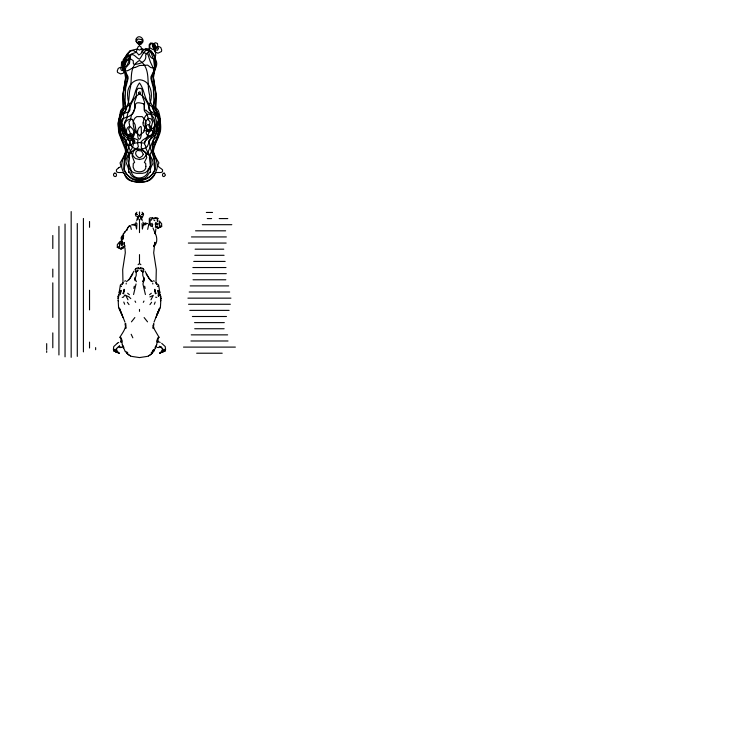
<?xml version="1.0" encoding="UTF-8"?>
<svg xmlns="http://www.w3.org/2000/svg" width="738" height="738" viewBox="0 0 738 738"><rect width="100%" height="100%" fill="white"/><g stroke="black" fill="none" stroke-linecap="round" stroke-linejoin="round"><path stroke-width="1.11" d="M139.491 311.362L139.491 309.425M139.491 254.61L139.491 263.54L140.893 264.674M139.491 232.618L139.491 219.297M139.491 216.049L139.491 211.852M155.81 224.352L155.7 222.369L158.07 224.38L158.209 223.07M135.746 269.019L135.746 271.852L137.849 270.717L137.858 269.739M118.292 298.752L118.006 296.556L119.03 293.992M123.209 237.516L123.311 235.773M124.058 291.547L124.141 289.305L123.624 293.835M155.986 283.337L156.29 269.582L153.689 252.82L154.906 242.258L154.131 245.985L154.925 244.186L153.855 245.939M122.997 283.337L122.692 269.582L125.294 252.82L124.971 247.765M119.39 245.201L119.445 243.974M141.124 269.739L141.124 270.717L143.237 271.852L143.237 269.019M119.399 242.507L119.713 245.902M134.685 279.656L134.814 277.765M118.237 297.146L118.311 296.132M155.866 228.937L155.423 232.701M149.288 218.54L149.307 223.116L148.624 224.684M160.829 300.301L160.386 307.718L156.936 314.609L159.62 308.041L156.069 317.386M121.17 243.06L121.272 241.824M137.932 219.693L138.836 216.123M136.281 271.759L136.189 275.505L134.999 278.798L136.392 281.676M126.161 284.001L126.226 283.309M159.657 222.166L159.574 221.686L159.657 222.885M165.616 349.664L165.247 346.583L161.696 343.318M163.735 351.602L164.731 349.572L164.122 350.928L159.768 353.253L164.408 349.305M157.249 341.131L157.434 339.572M149.943 224.38L150.294 219.361M158.236 339.711L157.6 342.377M121.401 245.173L122.407 241.132M136.945 223.531L136.613 229.075L135.691 225.136L132.905 224.97L135.82 223.642L136.133 222.064M145.414 294.545L142.951 284.001L144.03 280.126M153.126 326.722L153.522 323.917M122.121 245.975L122.462 243.761M157.701 227.95L157.877 226.898M120.58 293.318L121.133 290.421L119.99 293.115L120.322 294.637M129.87 172.729C131.143 178.301 139.62 180.201 145.202 177.876C147.951 176.142 148.218 173.107 150.543 171.917C149.38 169.666 151.742 165.653 153.089 163.199C152.886 156.318 145.561 152.388 145.589 145.46L144.657 144.694L144.657 141.502L150.81 135.94L152.951 135.303C157.351 131.041 156.373 124.814 159.187 119.851C158.172 110.322 143.993 114.713 150.257 102.517C153.117 93.781 150.764 81.106 140.238 79.824L138.744 79.824C130.709 80.756 126.392 89.501 127.785 97.167C127.222 101.549 133.587 111.623 127.028 112.48C116.493 114.805 121.429 124.75 123.44 131.475L126.207 134.353L128.181 134.547L134.436 140.063L134.86 141.622L133.467 143.689C132.72 150.423 125.977 154.814 125.894 161.76C126.788 164.842 129.381 169.159 128.569 171.843M152.692 224.343L152.323 226.566L152.046 223.263M157.139 220.976L157.932 218.365L155.294 217.516L153.91 218.439L152.01 217.784M125.986 327.663L125.866 328.355L125.026 323.705M155.211 227.046L158.163 228.162L161.696 226.455L161.64 223.66L158.965 220.791M160.45 300.458L160.727 298.807M124.713 159.325L125.958 153.938L125.202 149.261L118.67 132.619L118.126 123.357L120.635 110.654L123.163 107.397L123.08 94.279L125.561 77.905L123.873 67.702L124.076 58.791L127.563 53.33L130.93 50.904L133.329 50.433L137.333 53.099L138.735 54.99L141.096 53.56L141.807 51.531L145.654 48.487L148.061 48.856L151.428 51.116L153.91 54.926L154.897 57.398L155.211 65.276L154.879 69.354L153.135 75.691L156.235 94.695L155.367 109.482L158.91 115.054L159.685 118.698C157.849 121.669 162.166 125.303 158.928 128.274L159.168 131.152L157.388 133.818L157.166 136.373L153.347 139.833L152.766 145.903C152.609 152.222 155.736 157.674 158.901 162.904C156.041 166.926 160.377 167.434 162.535 169.795C163.698 175.164 155.294 170.275 154.473 174.177C150.552 180.985 142.111 184.002 134.648 181.769C128.772 180.709 124.335 175.312 122.425 169.888C119.03 161.115 128.006 153.808 126.53 145.054C121.807 137.582 116.742 129.085 118.726 119.962M119.067 293.014L120.368 285.025L121.687 283.853M154.676 291.519L154.869 290.403M136.023 284.001L133.569 294.545M153.956 323.714L153.117 328.364L152.997 327.663M156.908 341.408L157.664 338.004L159.011 337.238L154.399 329.342L153.144 325.375M159.011 337.238L158.218 338.677M150.995 223.734L150.497 225.957L151.474 226.188M159.242 346.971L159.417 346.205M156.539 345.116L155.552 348.216M133.809 288.41L134.316 286.178M116.53 349.84L116.567 351.288L119.205 353.253L113.873 350.818M155.69 347.035L153.928 351.15M136.751 220.514L137.674 216.852L138.32 216.557L135.912 216.077L135.405 214.269L136.908 212.212M123.062 239.204L123.421 235.588L123.79 235.902M124.399 246.326L123.772 247.922L120.82 249.029L117.287 247.322L117.342 244.536L120.017 241.584M162.415 351.288L162.452 349.84M142.074 212.212L143.578 214.269L143.08 216.077L140.663 216.557L141.309 216.852L142.231 220.514M147.674 229.37L148.495 225.671L149.408 224.933M138.172 216.206L139.39 215.68L140.81 216.206M122.01 239.13L122.711 236.787M151.235 137.259L154.888 125.109L154.214 121.991L152.231 118.495L151.244 113.523C149.011 106.521 146.106 97.268 139.491 93.994C132.895 97.278 129.943 106.521 127.739 113.523L126.752 118.495L124.768 121.991L124.085 125.109L127.748 137.259L131.724 146.641C136.023 150.183 142.96 150.183 147.259 146.641L151.235 137.268M124.75 159.768L124.344 161.078L124.962 164.675L123.883 169.777L125.884 172.646A34.492 34.492 0 0 0 126.263 173.753C132.462 181.935 146.511 181.926 152.711 173.753A34.502 34.502 0 0 0 153.089 172.646C158.845 165.46 151.272 156.982 153.781 149.261C155.137 142.951 158.836 137.443 160.423 131.355C161.723 122.563 158.725 113.689 154.122 106.198L153.356 88.191L150.856 78.329L151.022 76.586L153.569 71.448L153.449 68.468L150.395 62.01L147.803 54.049L142.84 52.343L141.004 46.955L139.491 45.756L137.978 46.955L136.143 52.343L131.17 54.049L128.587 62.01L125.534 68.468L125.414 71.448L127.96 76.586L128.126 78.329L125.626 88.191L124.86 106.198L121.881 111.004L118.836 120.146M139.667 212.922L139.491 213.466L139.316 212.922M122.323 284.619L122.969 282.645M159.27 225.293L159.666 224.103M160.533 300.929L160.912 299.812M156.585 315.624L154.039 322.119M133.938 271.197L128.919 279.886M154.316 304.296L155.192 302.045M156.954 315.2L158.808 310.781L156.936 314.609M123.44 236.935L122.25 239.859L123.283 233.743M119.187 292.377L119.962 290.486M159.832 295.883L159.952 293.992M151.281 220.265L152.203 218.024L152.941 218.254M116.373 349.766L117.038 348.594M116.355 348.271L116.309 350.439L119.205 353.253L113.753 350.781M120.718 243.143L120.912 244.333M143.301 302.34L143.975 301.058M152.6 351.187L153.522 349.452M123.966 233.586L129.076 226.215M120.764 338.677L119.962 337.238C122.351 332.893 126.235 328.65 125.718 323.345M120.534 341.906L121.069 341.473L120.737 339.711M132.785 273.973L129.814 278.687L126.512 281.731M150.958 299.812L153.264 295.366L149.915 296.916M134.962 269.794L135.967 268.383M124.999 294.886L123.347 297.202L122.204 297.386M149.934 304.619L151.622 302.276M147.591 223.549L144.989 223.171L143.513 224.675M150.543 171.88L150.174 172.351L150.441 171.862M117.296 347.699L119.556 346.196M131.447 321.851L134.851 317.561M155.238 347.091L156.825 344.563L156.89 342.137L157.609 341.436L158.439 341.906M151.207 354.074L153.698 351.445M155.22 347.616L155.607 347.137M162.425 352.017L165.229 350.781M153.605 246.63C157.821 243.171 157.332 237.359 155.063 232.959L155.404 234.02L152.969 227.922M154.159 349.775L151.189 352.875M127.628 227.839L129.501 225.653L130.497 225.782L131.309 229.37M124.353 246.261L121.844 247.691M157.415 286.519L158.273 285.634M117.96 298.567L118.68 297.866M149.574 294.72L151.336 293.235M118.301 346.888L119.491 345.836M124.178 232.415L125.386 231.372M140.94 267.396L139.491 268.65L136.521 268.125M138.089 264.674L139.491 263.54M150.598 354.563L152.323 353.17M122.573 293.355L123.652 292.488M158.19 227.968L159.131 227.249M160.247 226.898L161.696 226.455M143.947 280.689L142.591 281.676L143.984 278.798L142.794 275.505L142.702 271.759M123.301 235.099L121.798 236.178L121.05 238.014L121.622 239.564M117.277 343.318L113.735 346.583L113.366 349.664M143.301 213.328L141.539 214.527L143.578 214.269M118.643 167.747L116.438 169.795C115.349 175.34 124.159 169.971 124.731 174.583C126.576 182.194 135.691 182.037 141.89 181.603C149.002 182.923 154.26 177.452 156.069 171.198C160.552 162.129 151.179 154.141 152.443 145.054C160.736 134.916 162.378 122.72 158.347 110.654L155.819 107.397L155.903 94.279L153.421 77.905L154.888 69.566L153.569 59.261L150.829 52.25L149.224 50.221L149.205 44.686L150.515 43.57L152.019 43.634C153.292 48.579 158.393 53.985 153.974 59.049C150.404 58.514 148.043 53.717 149.242 50.221L143.956 49.547L141.788 48.551L139.547 50.11L137.12 49.012L129.713 50.821L126.06 57.324L124.095 69.566L125.488 72.97L125.728 78.44L122.748 94.695L123.606 109.482L120.073 115.054L119.288 118.689C121.226 121.659 116.779 125.294 120.054 128.274C118.993 131.447 122.093 133.264 121.816 136.373C128.91 141.816 128.836 152.517 135.543 158.55L139.491 159.528L143.44 158.55L147.074 154.067L156.456 133.08L157.037 130.008L156.225 125.082L156.954 122.563L155.386 117.674L155.367 113.966L151.982 106.798C143.836 100.885 145.045 90.064 139.491 82.942C133.965 90.054 135.1 100.894 126.991 106.798L125.663 110.765L123.606 113.966L123.587 117.674L122.028 122.563L122.757 125.082L121.936 130.008L122.711 133.643L125.626 140.072L126.216 145.903C126.456 152.24 123.237 157.664 120.073 162.904L121.032 166.668L118.578 167.803M135.746 271.852L137.849 270.717M141.207 217.987L142.628 217.11M120.22 241.843L121.235 241.197L121.576 238.356L121.752 240.201M164.122 351.389L165.1 350.818M162.738 351.712L159.768 353.253L161.585 351.592L161.945 352.137L164.823 351.279M117.342 343.142L118.763 342.423M119.565 246.464L117.287 247.322M135.441 67.389L139.5 65.516L147.665 65.128L150.81 67.582L153.587 68.034L155.497 66.263C155.801 61.033 155.248 52.416 149.039 50.94L145.635 54.852C147.194 61.798 139.713 64.178 134.15 64.4L133.393 63.772L133.227 60.673L129.879 58.44C124.501 58.634 123.071 65.599 123.458 69.815L125.395 71.069C129.122 71.125 131.641 67.315 135.423 67.398M117.665 247.175L118.191 247.331M158.652 227.59L159.528 227.267M162.203 351.639L164.168 350.937L161.963 351.574M124.602 281.15L125.672 280.781M122.24 248.374L120.792 248.844L119.851 248.116M157.932 218.365L153.458 218.623M131.392 224.915L133.993 224.334L134.98 224.924M164.15 173.135L163.356 173.292C161.973 173.9 162.203 177.249 164.177 176.511L165.478 175.1L164.288 173.153M114.685 173.153L115.626 173.292C117.019 173.91 116.752 177.249 114.787 176.502C113.052 176.17 113.071 173.236 114.824 173.126M121.069 341.473L122.093 342.137L122.157 344.563L123.735 347.091M147.203 356.408L139.491 357.579L131.77 356.408M160.063 226.511L161.318 226.298M119.824 347.58L121.632 347.441M206.345 212.452L212.526 212.452M207.277 218.577L211.594 218.577M219.204 218.577L227.784 218.577M202.313 224.693L231.806 224.693M195.552 230.819L225.643 230.819M191.437 236.935L226.354 236.935M188.338 243.06L226.151 243.06M195.109 249.176L223.771 249.176M194.795 255.302L224.075 255.302M193.716 261.418L225.155 261.418M192.876 267.534L225.994 267.534M192.563 273.66L226.308 273.66M193.033 279.776L225.837 279.776M190.192 285.901L228.679 285.901M189.186 292.017L229.684 292.017M187.913 298.143L230.948 298.143M188.531 304.259L230.339 304.259M189.767 310.375L229.103 310.375M192.387 316.501L226.474 316.501M194.555 322.617L224.315 322.617M194.712 328.742L224.149 328.742M191.243 334.858L227.627 334.858M190.921 340.984L228.024 340.984M183.504 347.1L235.367 347.1M196.668 353.216L222.203 353.216M119.731 346.971L121.309 347.017M149.906 217.848L151.05 217.913M157.342 347.441L159.159 347.58M154.519 218.457L152.508 218.642M135.405 214.269L137.443 214.527L135.681 213.328M115.746 351.906L116.844 352.072L116.235 351.712M114.159 351.279L114.86 351.389L114.242 349.572L114.805 350.928L116.844 352.358M155.635 297.202L156.779 297.396M129.916 172.757L128.809 172.074M157.775 221.169L157.683 221.695M144.989 223.171L145.903 223.411M132.084 119.307L129.205 119.381C122.25 121.512 122.591 133.108 128.818 136.115L131.982 135.524L132.342 136.419L133.827 135.977L135.857 129.722L135.045 124.574L132.065 119.288M155.211 224.195L155.866 224.417M153.31 280.781L154.38 281.15M158.762 341.832L160.22 342.423M142.462 268.125L139.491 268.65L138.043 267.396M160.321 346.445L161.677 347.699L160.321 346.445L160.672 346.888M141.124 270.717L143.237 271.852M155.543 226.326L156.751 226.889M159.417 225.588L161.013 226.326M116.844 351.869L114.851 350.928L116.604 351.934M156.142 226.225L157.194 226.732M154.805 220.727L153.873 220.062M118.735 247.774L119.455 248.143M119.962 337.238L121.309 338.004L122.074 341.408M140.146 216.123L141.05 219.693M155.331 292.488L156.41 293.355M127.637 293.226L129.408 294.72M125.276 351.445L128.375 354.563M126.659 353.17L127.766 354.074M157.286 283.862L158.615 285.025L159.906 293.014M126.659 351.814L127.785 352.875M160.303 297.875L161.022 298.622M130.792 298.632L129.067 296.916L125.718 295.366L128.025 299.812M120.7 285.634L121.558 286.519M152.471 281.731L149.168 278.687L145.045 271.197M116.309 350.439L117.167 351.408L114.565 349.305M123.366 347.137L123.753 347.616M144.122 317.561L147.535 321.851M161.936 348.594L162.609 349.766M151.272 281.501L146.198 273.973M127.351 302.276L129.039 304.619M143.015 268.383L144.021 269.794M125.054 351.15L123.283 347.035M125.137 246.169L124.058 244.416L124.085 242.396L124.547 246.474M122.757 346.27L123.329 347.201L123.135 346.334M157.563 225.044L155.34 223.485L155.423 224.094M120.977 341.62L121.373 342.367M135.008 301.058L135.681 302.34M122.047 314.609L119.353 308.041L122.914 317.386M131.17 334.277L132.84 337.82M162.618 348.281L162.674 350.449L161.64 351.113L163.993 350.615M124.943 322.109L122.388 315.624M123.421 348.216L122.434 345.107M118.624 294.582L119.15 295.883M123.79 302.045L124.667 304.287M122.019 315.2L118.597 307.718L118.154 300.292M126.779 229.297L127.13 230.201M118.071 299.812L118.44 300.929M156.013 282.645L156.65 284.619M160.358 294.582L161.013 298.567M156.963 218.383L157.351 219.693M144.657 286.178L145.174 288.41M122.397 244.398L122.102 241.76M142.84 222.046L144.067 224.417L143.218 224.38L146.059 224.463L143.301 225.136L142.369 229.075L142.037 223.531M124.113 290.403L124.307 291.519M121.106 247.774L121.281 248.826M155.534 225.321L155.709 226.465M134.953 280.126L135.036 280.689M125.46 323.917L125.847 326.722M121.539 339.572L121.724 341.131M155.349 293.835L154.832 289.305L154.925 291.547M152.757 283.309L152.821 284.001M160.663 296.132L160.736 297.156M144.168 277.765L144.297 279.656M159.537 223.097L159.583 224.324M95.645 347.598L95.645 349.72M89.529 221.52L89.529 227.295M89.529 290.246L89.529 309.886M89.529 342.118L89.529 347.995M83.412 218.457L83.412 351.878M77.287 223.503L77.287 356.399M71.171 211.566L71.171 357.349M65.045 224.02L65.045 356.823M58.929 226.391L58.929 354.969M52.804 235.496L52.804 248.531M52.804 269.075L52.804 277.082M52.804 282.848L52.804 317.432M52.804 332.884L52.804 347.764M46.688 343.631L46.688 349.627M46.688 350.808L46.688 352.395M128.218 156.899C126.558 162.581 131.143 167.12 131.521 172.655C134.279 181.622 149.085 178.411 148.153 169.103C151.631 166.142 151.76 160.985 150.1 157.046C147.997 152.545 139.381 150.174 141.502 145.137L141.096 141.797C144.749 137.434 150.967 136.521 154.177 131.927C155.146 128.477 155.183 124.371 158.024 121.881C160.091 113.56 148.753 115.017 146.05 110.1L144.251 110.349L144.593 102.296L142.692 97.176L142.12 89.538L140.949 88.339L138.034 88.339L136.392 90.931L136.299 97.167L134.399 102.305L134.962 107.951L132.536 113.91L129.215 116.253L122.204 118.947C120.764 121.152 119.704 125.073 122.628 126.604L125.008 133.541L126.05 134.796L137.997 140.036L137.517 142.812L138.375 146.742L136.945 148.366L135.7 148.486C132.665 150.644 129.547 153.504 128.218 156.899M140.847 41.817L140.764 43.219L139.491 43.736L138.218 43.219L138.726 41.346L140.847 41.817M144.002 103.966L144.611 111.318L147.12 114.307L148.587 120.146L150.137 121.918L149.039 126.327L150.441 129.058L144.5 143.172L139.491 142.554L134.473 143.172L128.541 129.058C130.912 126.825 129.021 124.27 128.984 121.798C131.456 120.017 130.451 116.65 131.862 114.307C138.283 108.292 130.395 99.575 144.002 103.966M145.856 166.373C146.456 172.046 138.246 173.098 134.565 170.377L133.117 167.12L133.31 163.384L134.602 162.471L132.102 155.838L132.886 153.716C133.292 146.714 143.034 148.744 145.69 153.31L146.751 157.6L144.371 162.471L145.672 163.384L145.856 166.373M158.956 129.15L158.356 136.373L150.201 154.288L149.408 157.794L150.386 165.284L149.703 168.781L145.506 172.581L142.452 173.329L136.521 173.329L133.458 172.581L130.829 170.782L128.882 167.932L128.587 165.284L129.565 157.794L128.43 152.84L121.539 138.735L120.008 133.984L120.026 129.15L119.15 124.75L120.469 121.17C119.657 117.074 122.13 113.191 123.652 109.482C130.137 105.165 128.606 96.826 129.75 90.174C133.006 79.972 128.061 66.844 139.491 60.461C151.668 68.348 146.05 83.8 149.814 95.746C148.569 102.84 153.974 106.945 156.668 112.407C158.854 116.475 158.126 120.58 159.823 124.75L158.956 129.15M126.871 76.78C127.942 83.265 122.305 89.15 123.919 96.014C123.098 101.586 129.547 109.925 122.6 113.357L120.847 116.244L119.824 122.656C120.22 130.497 124.537 136.115 130.248 141.096L129.371 143.467C128.274 154.233 117.932 167.074 128.753 176.087C136.512 185.386 150.967 179.583 155.091 169.777L154.03 164.675L154.546 162.95C154.316 156.17 149.915 150.238 149.602 143.467L148.615 142.738L148.55 141.041L154.943 135.202L156.631 132.351A6.531 6.531 0 0 0 157.646 129.87L157.849 127.259C159.528 122.739 159.611 117.241 156.299 113.421C149.177 109.353 156.438 100.543 155.155 94.39C156.087 88.062 150.912 82.693 152.111 76.641C152.895 70.737 159.279 66.171 155.653 59.695C154.602 56.688 153.329 53.56 150.847 51.457C144.408 46.826 142.674 55.885 139.482 59.197C136.023 58.182 133.993 52.444 129.371 55.295C123.338 58.662 119.279 68.366 126.041 73.127L126.871 76.78M132.794 141.373C133.449 144.463 129.427 146.502 127.748 144.98C123.587 145.118 126.668 136.032 130.709 138.827L132.794 141.373M138.403 92.785L138.956 94.104L140.386 93.846L140.22 92.13L139.491 91.807L138.403 92.785M145.939 123.181L143.596 132.286L140.377 134.51L139.491 136.087L138.596 134.51L135.377 132.286C133.523 127.314 130.903 120.036 136.825 116.622L142.157 116.622L145.395 120.091L145.939 123.181M136.124 39.123L135.995 41.024L137.379 43.284L139.491 44.714L140.552 44.169C147.194 40.996 138.956 32.647 136.124 39.123M128.827 171.714L128.809 172.351L128.827 171.714M129.547 58.044C129.076 60.304 125.617 62.232 123.431 61.291L123.108 59.861C124.473 58.496 128.338 54.704 129.547 58.044M127.517 136.871C127.084 144.952 135.469 138.523 132.037 133.882L130.617 133.578L129.261 134.316L127.517 136.871M140.949 43.902L139.187 44.806L137.619 42.878L138.393 42.038L140.589 42.038L141.364 42.878L140.949 43.902M149.952 44.437L149.722 47.094L150.275 48.136L154.002 50.009L155.404 49.031L155.819 47.564L152.867 43.274L150.552 43.025L149.952 44.437M125.414 61.798L124.325 68.228L122.185 70.71C119.464 69.575 121.715 66.66 121.429 64.732L121.549 61.937L123.633 60.876L125.423 61.863M146.345 126.17C145.469 137.268 157.037 129.076 148.366 124.602L146.936 124.907L146.345 126.17M141.41 132.296C141.539 133.892 140.69 142.028 138.135 138.283C137.416 134.39 136.493 128.744 140.598 126.419L141.207 126.844L141.41 132.296M143.107 122.886L143.107 124.805L145.128 128.043L144.224 130.801L146.973 130.561L147.019 129.574L147.683 130.146C164.897 128.596 147.093 100.202 143.107 122.886M158.107 48.736L157.563 50.175L155.746 49.981L154.805 48.736L153.762 43.524L155.57 42.758L157.498 43.514L158.107 48.736M151.013 128.034C147.757 133.421 143.181 124.113 146.05 121.05L148.31 118.338L150.949 118.753L152.646 121.871L151.013 128.034M154.565 49.464L155.072 51.826L157.914 53.182L161.456 51.54L161.714 50.064L160.792 47.592C159.03 45.636 154.989 46.835 154.565 49.464M141.659 39.584C144.869 42.656 137.665 44.206 136.124 41.31L138.098 38.994L141.659 39.584M137.157 131.124L136.622 132.379L136.253 131.281L137.157 131.124M133.587 133.255C131.604 146.908 122.13 130.192 128.956 126.641L130.626 126.908L132.923 129.325L133.744 131.272L133.587 133.255M143.32 154.316L142.203 156.152L139.556 157.895C136.364 156.853 133.652 152.784 137.425 150.386L141.539 151.013L143.32 154.316M124.482 70.986L123.181 73.293L120.58 73.892L117.526 72.416L117.268 70.931L118.191 68.468C120.109 66.328 124.639 67.97 124.482 70.986M158.578 293.964L158.283 296.159L158.993 293.115L157.849 290.421L158.615 295.975L158.578 293.964M123.966 60.968L122.6 63.929L122.785 65.156C125.165 65.654 127.96 60.129 125.469 59.243L123.966 60.968M130.174 56.789L129.482 63.459L126.945 66.328L124.999 66.715L123.79 65.461L123.228 62.287L124.796 58.154L126.973 54.935L129.122 55.046L130.174 56.789M153.135 134.325C151.77 139.934 141.945 133.523 148.273 129.851C151.235 128.311 153.587 131.576 153.135 134.325M152.738 43.865L152.434 44.889C152.12 46.854 154.943 51.199 156.456 48.21L154.629 44.003L152.738 43.865M150.183 354.923L148.153 356.057L150.183 354.923M130.829 356.057L128.79 354.913L130.829 356.057M159.408 291.436L159.021 290.486L159.786 292.377L159.408 291.436"/></g></svg>
